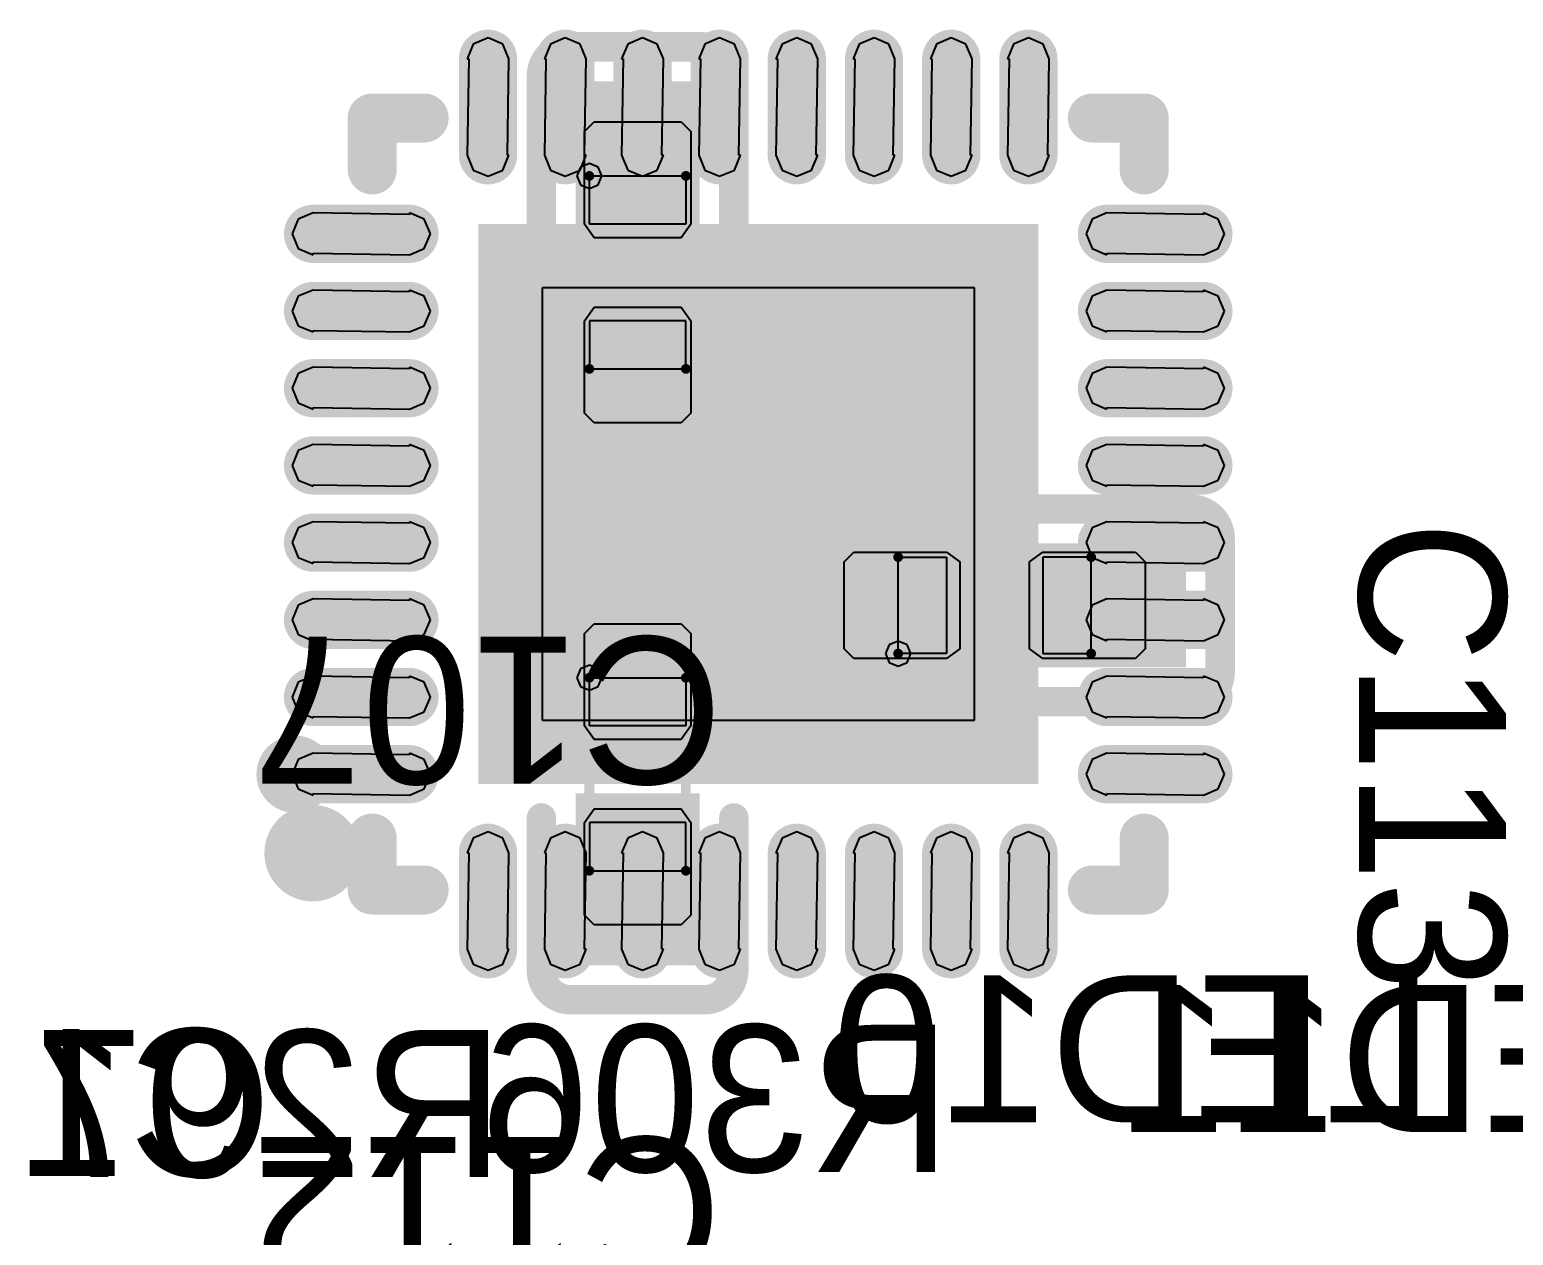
# Model space of a CAD drawing. Header units: millimetres. Extents: x 892 to 1144, y 1011 to 1123.
# Drawn here: x 1018.17 to 1025.86, y 1053.26 to 1059.51 of the extents above; entities that cross this region are included whole.
import ezdxf

# ---------------------------------------------------------------- set-up
doc = ezdxf.new("R2010")
doc.units = ezdxf.units.MM
for name, color, linetype in [('BottomLayer', 5, 'Continuous'), ('BottomOverlay', 54, 'Continuous'), ('BottomPaste', 16, 'Continuous'), ('BottomSolder', 6, 'Continuous'), ('Mechanical15', 56, 'Continuous'), ('Mechanical6', 56, 'Continuous'), ('TopLayer', 1, 'Continuous'), ('TopOverlay', 2, 'Continuous'), ('TopPaste', 8, 'Continuous'), ('TopSolder', 216, 'Continuous')]:
    doc.layers.add(name, color=color, linetype=linetype)

msp = doc.modelspace()

# ---------------------------------------------------------------- linework, layer by layer
at = {"layer": 'BottomLayer', "const_width": 0.2}
for points in [[(1020.55, 1058.857), (1020.55, 1059.357)], [(1020.95, 1058.857), (1020.95, 1059.357)], [(1021.3501, 1058.857), (1021.3501, 1059.357)], [(1021.7501, 1058.857), (1021.7501, 1059.357)], [(1022.1499, 1058.857), (1022.1499, 1059.357)], [(1022.5499, 1058.857), (1022.5499, 1059.357)], [(1022.95, 1058.857), (1022.95, 1059.357)], [(1023.35, 1058.857), (1023.35, 1059.357)], [(1019.6431, 1058.4499), (1020.1431, 1058.4499)], [(1023.7569, 1058.4499), (1024.2569, 1058.4499)], [(1019.6431, 1058.0499), (1020.1431, 1058.0499)], [(1023.7569, 1058.0499), (1024.2569, 1058.0499)], [(1019.6431, 1057.6501), (1020.1431, 1057.6501)], [(1023.7569, 1057.6501), (1024.2569, 1057.6501)], [(1019.6431, 1057.25), (1020.1431, 1057.25)], [(1023.7569, 1057.25), (1024.2569, 1057.25)], [(1019.6431, 1056.85), (1020.1431, 1056.85)], [(1023.7569, 1056.85), (1024.2569, 1056.85)], [(1019.6431, 1056.4499), (1020.1431, 1056.4499)], [(1023.7569, 1056.4499), (1024.2569, 1056.4499)], [(1019.6431, 1056.0499), (1020.1431, 1056.0499)], [(1023.7569, 1056.0499), (1024.2569, 1056.0499)], [(1019.6431, 1055.6501), (1020.1431, 1055.6501)], [(1023.7569, 1055.6501), (1024.2569, 1055.6501)], [(1020.55, 1055.243), (1020.55, 1054.743)], [(1020.95, 1055.243), (1020.95, 1054.743)], [(1021.3501, 1055.243), (1021.3501, 1054.743)], [(1021.7501, 1055.243), (1021.7501, 1054.743)], [(1022.1499, 1055.243), (1022.1499, 1054.743)], [(1022.5499, 1055.243), (1022.5499, 1054.743)], [(1022.95, 1055.243), (1022.95, 1054.743)], [(1023.35, 1055.243), (1023.35, 1054.743)]]:
    msp.add_lwpolyline(points, dxfattribs=at)
at = {"layer": 'BottomLayer', "const_width": 0.1}
for points in [[(1020.5, 1059.357, 1), (1020.6, 1059.357, 1)], [(1020.9, 1059.357, 1), (1021, 1059.357, 1)], [(1021.3001, 1059.357, 1), (1021.4001, 1059.357, 1)], [(1021.7001, 1059.357, 1), (1021.8001, 1059.357, 1)], [(1022.0999, 1059.357, 1), (1022.1999, 1059.357, 1)], [(1022.4999, 1059.357, 1), (1022.5999, 1059.357, 1)], [(1022.9, 1059.357, 1), (1023, 1059.357, 1)], [(1023.3, 1059.357, 1), (1023.4, 1059.357, 1)], [(1020.5, 1058.857, 1), (1020.6, 1058.857, 1)], [(1020.9, 1058.857, 1), (1021, 1058.857, 1)], [(1021.3001, 1058.857, 1), (1021.4001, 1058.857, 1)], [(1021.7001, 1058.857, 1), (1021.8001, 1058.857, 1)], [(1022.0999, 1058.857, 1), (1022.1999, 1058.857, 1)], [(1022.4999, 1058.857, 1), (1022.5999, 1058.857, 1)], [(1022.9, 1058.857, 1), (1023, 1058.857, 1)], [(1023.3, 1058.857, 1), (1023.4, 1058.857, 1)], [(1019.5931, 1058.4499, 1), (1019.6931, 1058.4499, 1)], [(1020.0931, 1058.4499, 1), (1020.1931, 1058.4499, 1)], [(1023.7069, 1058.4499, 1), (1023.8069, 1058.4499, 1)], [(1024.2069, 1058.4499, 1), (1024.3069, 1058.4499, 1)], [(1019.5931, 1058.0499, 1), (1019.6931, 1058.0499, 1)], [(1020.0931, 1058.0499, 1), (1020.1931, 1058.0499, 1)], [(1023.7069, 1058.0499, 1), (1023.8069, 1058.0499, 1)], [(1024.2069, 1058.0499, 1), (1024.3069, 1058.0499, 1)], [(1019.5931, 1057.6501, 1), (1019.6931, 1057.6501, 1)], [(1020.0931, 1057.6501, 1), (1020.1931, 1057.6501, 1)], [(1023.7069, 1057.6501, 1), (1023.8069, 1057.6501, 1)], [(1024.2069, 1057.6501, 1), (1024.3069, 1057.6501, 1)], [(1019.5931, 1057.25, 1), (1019.6931, 1057.25, 1)], [(1020.0931, 1057.25, 1), (1020.1931, 1057.25, 1)], [(1023.7069, 1057.25, 1), (1023.8069, 1057.25, 1)], [(1024.2069, 1057.25, 1), (1024.3069, 1057.25, 1)], [(1019.5931, 1056.85, 1), (1019.6931, 1056.85, 1)], [(1020.0931, 1056.85, 1), (1020.1931, 1056.85, 1)], [(1023.7069, 1056.85, 1), (1023.8069, 1056.85, 1)], [(1024.2069, 1056.85, 1), (1024.3069, 1056.85, 1)], [(1019.5931, 1056.4499, 1), (1019.6931, 1056.4499, 1)], [(1020.0931, 1056.4499, 1), (1020.1931, 1056.4499, 1)], [(1023.7069, 1056.4499, 1), (1023.8069, 1056.4499, 1)], [(1024.2069, 1056.4499, 1), (1024.3069, 1056.4499, 1)], [(1019.5931, 1056.0499, 1), (1019.6931, 1056.0499, 1)], [(1020.0931, 1056.0499, 1), (1020.1931, 1056.0499, 1)], [(1023.7069, 1056.0499, 1), (1023.8069, 1056.0499, 1)], [(1024.2069, 1056.0499, 1), (1024.3069, 1056.0499, 1)], [(1019.5931, 1055.6501, 1), (1019.6931, 1055.6501, 1)], [(1020.0931, 1055.6501, 1), (1020.1931, 1055.6501, 1)], [(1023.7069, 1055.6501, 1), (1023.8069, 1055.6501, 1)], [(1024.2069, 1055.6501, 1), (1024.3069, 1055.6501, 1)], [(1020.5, 1055.243, 1), (1020.6, 1055.243, 1)], [(1020.9, 1055.243, 1), (1021, 1055.243, 1)], [(1021.3001, 1055.243, 1), (1021.4001, 1055.243, 1)], [(1021.7001, 1055.243, 1), (1021.8001, 1055.243, 1)], [(1022.0999, 1055.243, 1), (1022.1999, 1055.243, 1)], [(1022.4999, 1055.243, 1), (1022.5999, 1055.243, 1)], [(1022.9, 1055.243, 1), (1023, 1055.243, 1)], [(1023.3, 1055.243, 1), (1023.4, 1055.243, 1)], [(1020.5, 1054.743, 1), (1020.6, 1054.743, 1)], [(1020.9, 1054.743, 1), (1021, 1054.743, 1)], [(1021.3001, 1054.743, 1), (1021.4001, 1054.743, 1)], [(1021.7001, 1054.743, 1), (1021.8001, 1054.743, 1)], [(1022.0999, 1054.743, 1), (1022.1999, 1054.743, 1)], [(1022.4999, 1054.743, 1), (1022.5999, 1054.743, 1)], [(1022.9, 1054.743, 1), (1023, 1054.743, 1)], [(1023.3, 1054.743, 1), (1023.4, 1054.743, 1)]]:
    msp.add_lwpolyline(points, format="xyb", close=True, dxfattribs=at)
at = {"layer": 'BottomLayer'}
msp.add_solid([(1023.35, 1058.4504), (1020.55, 1058.4504), (1023.35, 1055.6504), (1020.55, 1055.6504)], dxfattribs=at)
at = {"layer": 'BottomOverlay', "const_width": 0.254}
for points in [[(1019.95, 1059.0501), (1020.2188, 1059.0501)], [(1019.95, 1058.7812), (1019.95, 1059.0501)], [(1023.6811, 1059.0501), (1023.9499, 1059.0501)], [(1023.9499, 1058.7812), (1023.9499, 1059.0501)], [(1019.95, 1055.0501), (1019.95, 1055.3191)], [(1023.9499, 1055.0501), (1023.9499, 1055.3191)], [(1019.95, 1055.0501), (1020.2188, 1055.0501)], [(1023.6811, 1055.0501), (1023.9499, 1055.0501)]]:
    msp.add_lwpolyline(points, dxfattribs=at)
at = {"layer": 'BottomOverlay'}
for points, const_width in [([(1019.8865, 1059.0501, 1), (1020.0135, 1059.0501, 1)], 0.127), ([(1019.8865, 1059.0501, 1), (1020.0135, 1059.0501, 1)], 0.127), ([(1020.1553, 1059.0501, 1), (1020.2823, 1059.0501, 1)], 0.127), ([(1023.6176, 1059.0501, 1), (1023.7446, 1059.0501, 1)], 0.127), ([(1023.8864, 1059.0501, 1), (1024.0134, 1059.0501, 1)], 0.127), ([(1023.8864, 1059.0501, 1), (1024.0134, 1059.0501, 1)], 0.127), ([(1019.8865, 1058.7812, 1), (1020.0135, 1058.7812, 1)], 0.127), ([(1023.8864, 1058.7812, 1), (1024.0134, 1058.7812, 1)], 0.127), ([(1019.766, 1055.2409, 1), (1019.516, 1055.2409, 1)], 0.25), ([(1019.8865, 1055.3191, 1), (1020.0135, 1055.3191, 1)], 0.127), ([(1023.8864, 1055.3191, 1), (1024.0134, 1055.3191, 1)], 0.127), ([(1019.4535, 1055.2409, 1), (1019.5785, 1055.2409, 1)], 0.125), ([(1019.7035, 1055.2409, 1), (1019.8285, 1055.2409, 1)], 0.125), ([(1019.8865, 1055.0501, 1), (1020.0135, 1055.0501, 1)], 0.127), ([(1019.8865, 1055.0501, 1), (1020.0135, 1055.0501, 1)], 0.127), ([(1020.1553, 1055.0501, 1), (1020.2823, 1055.0501, 1)], 0.127), ([(1023.6176, 1055.0501, 1), (1023.7446, 1055.0501, 1)], 0.127), ([(1023.8864, 1055.0501, 1), (1024.0134, 1055.0501, 1)], 0.127), ([(1023.8864, 1055.0501, 1), (1024.0134, 1055.0501, 1)], 0.127)]:
    msp.add_lwpolyline(points, format="xyb", close=True, dxfattribs=dict(at, const_width=const_width))
at = {"layer": 'BottomPaste'}
for p, q in [((1020.4734, 1059.4335), (1020.4417, 1059.357)), ((1020.55, 1059.4652), (1020.4734, 1059.4335)), ((1020.6265, 1059.4335), (1020.55, 1059.4652)), ((1020.6582, 1059.357), (1020.6265, 1059.4335)), ((1020.8735, 1059.4335), (1020.8418, 1059.357)), ((1020.95, 1059.4652), (1020.8735, 1059.4335)), ((1021.0265, 1059.4335), (1020.95, 1059.4652)), ((1021.0582, 1059.357), (1021.0265, 1059.4335)), ((1021.2735, 1059.4335), (1021.2418, 1059.357)), ((1021.3501, 1059.4652), (1021.2735, 1059.4335)), ((1021.4266, 1059.4335), (1021.3501, 1059.4652)), ((1021.4583, 1059.357), (1021.4266, 1059.4335)), ((1021.6736, 1059.4335), (1021.6419, 1059.357)), ((1021.7501, 1059.4652), (1021.6736, 1059.4335)), ((1021.8266, 1059.4335), (1021.7501, 1059.4652)), ((1021.8583, 1059.357), (1021.8266, 1059.4335)), ((1022.0734, 1059.4335), (1022.0417, 1059.357)), ((1022.1499, 1059.4652), (1022.0734, 1059.4335)), ((1022.2264, 1059.4335), (1022.1499, 1059.4652)), ((1022.2581, 1059.357), (1022.2264, 1059.4335)), ((1022.4734, 1059.4335), (1022.4417, 1059.357)), ((1022.5499, 1059.4652), (1022.4734, 1059.4335)), ((1022.6265, 1059.4335), (1022.5499, 1059.4652)), ((1022.6582, 1059.357), (1022.6265, 1059.4335)), ((1022.8735, 1059.4335), (1022.8418, 1059.357)), ((1022.95, 1059.4652), (1022.8735, 1059.4335)), ((1023.0265, 1059.4335), (1022.95, 1059.4652)), ((1023.0582, 1059.357), (1023.0265, 1059.4335)), ((1023.2735, 1059.4335), (1023.2418, 1059.357)), ((1023.35, 1059.4652), (1023.2735, 1059.4335)), ((1023.4266, 1059.4335), (1023.35, 1059.4652)), ((1023.4583, 1059.357), (1023.4266, 1059.4335)), ((1020.4417, 1059.357), (1020.45, 1059.357)), ((1020.45, 1059.357), (1020.4417, 1058.857)), ((1020.65, 1058.857), (1020.6582, 1059.357)), ((1020.8418, 1059.357), (1020.85, 1059.357)), ((1020.85, 1059.357), (1020.8418, 1058.857)), ((1021.05, 1058.857), (1021.0582, 1059.357)), ((1021.2418, 1059.357), (1021.2501, 1059.357)), ((1021.2501, 1059.357), (1021.2418, 1058.857)), ((1021.4501, 1058.857), (1021.4583, 1059.357)), ((1021.6419, 1059.357), (1021.6501, 1059.357)), ((1021.6501, 1059.357), (1021.6419, 1058.857)), ((1021.8501, 1058.857), (1021.8583, 1059.357)), ((1022.0417, 1059.357), (1022.0499, 1059.357)), ((1022.0499, 1059.357), (1022.0417, 1058.857)), ((1022.2499, 1058.857), (1022.2581, 1059.357)), ((1022.4417, 1059.357), (1022.4499, 1059.357)), ((1022.4499, 1059.357), (1022.4417, 1058.857)), ((1022.6499, 1058.857), (1022.6582, 1059.357)), ((1022.8418, 1059.357), (1022.85, 1059.357)), ((1022.85, 1059.357), (1022.8418, 1058.857)), ((1023.05, 1058.857), (1023.0582, 1059.357)), ((1023.2418, 1059.357), (1023.25, 1059.357)), ((1023.25, 1059.357), (1023.2418, 1058.857)), ((1023.45, 1058.857), (1023.4583, 1059.357)), ((1020.4417, 1058.857), (1020.4734, 1058.7805)), ((1020.6265, 1058.7805), (1020.6582, 1058.857)), ((1020.6582, 1058.857), (1020.65, 1058.857)), ((1020.8418, 1058.857), (1020.8735, 1058.7805)), ((1021.0265, 1058.7805), (1021.0582, 1058.857)), ((1021.0582, 1058.857), (1021.05, 1058.857)), ((1021.2418, 1058.857), (1021.2735, 1058.7805)), ((1021.4266, 1058.7805), (1021.4583, 1058.857)), ((1021.4583, 1058.857), (1021.4501, 1058.857)), ((1021.6419, 1058.857), (1021.6736, 1058.7805)), ((1021.8266, 1058.7805), (1021.8583, 1058.857)), ((1021.8583, 1058.857), (1021.8501, 1058.857)), ((1022.0417, 1058.857), (1022.0734, 1058.7805)), ((1022.2264, 1058.7805), (1022.2581, 1058.857)), ((1022.2581, 1058.857), (1022.2499, 1058.857)), ((1022.4417, 1058.857), (1022.4734, 1058.7805)), ((1022.6265, 1058.7805), (1022.6582, 1058.857)), ((1022.6582, 1058.857), (1022.6499, 1058.857)), ((1022.8418, 1058.857), (1022.8735, 1058.7805)), ((1023.0265, 1058.7805), (1023.0582, 1058.857)), ((1023.0582, 1058.857), (1023.05, 1058.857)), ((1023.2418, 1058.857), (1023.2735, 1058.7805)), ((1023.4266, 1058.7805), (1023.4583, 1058.857)), ((1023.4583, 1058.857), (1023.45, 1058.857)), ((1020.4734, 1058.7805), (1020.55, 1058.7488)), ((1020.55, 1058.7488), (1020.6265, 1058.7805)), ((1020.8735, 1058.7805), (1020.95, 1058.7488)), ((1020.95, 1058.7488), (1021.0265, 1058.7805)), ((1021.2735, 1058.7805), (1021.3501, 1058.7488)), ((1021.3501, 1058.7488), (1021.4266, 1058.7805)), ((1021.6736, 1058.7805), (1021.7501, 1058.7488)), ((1021.7501, 1058.7488), (1021.8266, 1058.7805)), ((1022.0734, 1058.7805), (1022.1499, 1058.7488)), ((1022.1499, 1058.7488), (1022.2264, 1058.7805)), ((1022.4734, 1058.7805), (1022.5499, 1058.7488)), ((1022.5499, 1058.7488), (1022.6265, 1058.7805)), ((1022.8735, 1058.7805), (1022.95, 1058.7488)), ((1022.95, 1058.7488), (1023.0265, 1058.7805)), ((1023.2735, 1058.7805), (1023.35, 1058.7488)), ((1023.35, 1058.7488), (1023.4266, 1058.7805)), ((1019.5666, 1058.5265), (1019.5349, 1058.4499)), ((1019.6431, 1058.5582), (1019.5666, 1058.5265)), ((1020.1431, 1058.5499), (1019.6431, 1058.5582)), ((1020.2197, 1058.5265), (1020.1431, 1058.5582)), ((1020.1431, 1058.5582), (1020.1431, 1058.5499)), ((1020.2514, 1058.4499), (1020.2197, 1058.5265)), ((1023.6804, 1058.5265), (1023.6487, 1058.4499)), ((1023.7569, 1058.5582), (1023.6804, 1058.5265)), ((1024.2569, 1058.5499), (1023.7569, 1058.5582)), ((1024.3334, 1058.5265), (1024.2569, 1058.5582)), ((1024.2569, 1058.5582), (1024.2569, 1058.5499)), ((1024.3651, 1058.4499), (1024.3334, 1058.5265)), ((1019.5349, 1058.4499), (1019.5666, 1058.3734)), ((1020.2197, 1058.3734), (1020.2514, 1058.4499)), ((1023.6487, 1058.4499), (1023.6804, 1058.3734)), ((1024.3334, 1058.3734), (1024.3651, 1058.4499)), ((1019.5666, 1058.3734), (1019.6431, 1058.3417)), ((1019.6431, 1058.3499), (1020.1431, 1058.3417)), ((1019.6431, 1058.3417), (1019.6431, 1058.3499)), ((1020.1431, 1058.3417), (1020.2197, 1058.3734)), ((1023.6804, 1058.3734), (1023.7569, 1058.3417)), ((1023.7569, 1058.3499), (1024.2569, 1058.3417)), ((1023.7569, 1058.3417), (1023.7569, 1058.3499)), ((1024.2569, 1058.3417), (1024.3334, 1058.3734)), ((1019.5666, 1058.1264), (1019.5349, 1058.0499)), ((1019.6431, 1058.1581), (1019.5666, 1058.1264)), ((1020.1431, 1058.1499), (1019.6431, 1058.1581)), ((1020.2197, 1058.1264), (1020.1431, 1058.1581)), ((1020.1431, 1058.1581), (1020.1431, 1058.1499)), ((1020.2514, 1058.0499), (1020.2197, 1058.1264)), ((1023.07, 1058.1704), (1020.8299, 1058.1704)), ((1020.8299, 1058.1704), (1020.8299, 1055.9303)), ((1023.07, 1055.9303), (1023.07, 1058.1704)), ((1023.6804, 1058.1264), (1023.6487, 1058.0499)), ((1023.7569, 1058.1581), (1023.6804, 1058.1264)), ((1024.2569, 1058.1499), (1023.7569, 1058.1581)), ((1024.3334, 1058.1264), (1024.2569, 1058.1581)), ((1024.2569, 1058.1581), (1024.2569, 1058.1499)), ((1024.3651, 1058.0499), (1024.3334, 1058.1264)), ((1019.5349, 1058.0499), (1019.5666, 1057.9733)), ((1020.2197, 1057.9733), (1020.2514, 1058.0499)), ((1023.6487, 1058.0499), (1023.6804, 1057.9733)), ((1024.3334, 1057.9733), (1024.3651, 1058.0499)), ((1019.5666, 1057.9733), (1019.6431, 1057.9416)), ((1020.1431, 1057.9416), (1020.2197, 1057.9733)), ((1023.6804, 1057.9733), (1023.7569, 1057.9416)), ((1024.2569, 1057.9416), (1024.3334, 1057.9733)), ((1019.6431, 1057.9499), (1020.1431, 1057.9416)), ((1019.6431, 1057.9416), (1019.6431, 1057.9499)), ((1023.7569, 1057.9499), (1024.2569, 1057.9416)), ((1023.7569, 1057.9416), (1023.7569, 1057.9499)), ((1019.5666, 1057.7266), (1019.5349, 1057.6501)), ((1019.6431, 1057.7583), (1019.5666, 1057.7266)), ((1020.1431, 1057.7501), (1019.6431, 1057.7583)), ((1020.2197, 1057.7266), (1020.1431, 1057.7583)), ((1020.1431, 1057.7583), (1020.1431, 1057.7501)), ((1020.2514, 1057.6501), (1020.2197, 1057.7266)), ((1023.6804, 1057.7266), (1023.6487, 1057.6501)), ((1023.7569, 1057.7583), (1023.6804, 1057.7266)), ((1024.2569, 1057.7501), (1023.7569, 1057.7583)), ((1024.3334, 1057.7266), (1024.2569, 1057.7583)), ((1024.2569, 1057.7583), (1024.2569, 1057.7501)), ((1024.3651, 1057.6501), (1024.3334, 1057.7266)), ((1019.5349, 1057.6501), (1019.5666, 1057.5735)), ((1020.2197, 1057.5735), (1020.2514, 1057.6501)), ((1023.6487, 1057.6501), (1023.6804, 1057.5735)), ((1024.3334, 1057.5735), (1024.3651, 1057.6501)), ((1019.5666, 1057.5735), (1019.6431, 1057.5418)), ((1020.1431, 1057.5418), (1020.2197, 1057.5735)), ((1023.6804, 1057.5735), (1023.7569, 1057.5418)), ((1024.2569, 1057.5418), (1024.3334, 1057.5735)), ((1019.6431, 1057.5501), (1020.1431, 1057.5418)), ((1019.6431, 1057.5418), (1019.6431, 1057.5501)), ((1023.7569, 1057.5501), (1024.2569, 1057.5418)), ((1023.7569, 1057.5418), (1023.7569, 1057.5501)), ((1019.6431, 1057.3583), (1019.5666, 1057.3266)), ((1020.1431, 1057.35), (1019.6431, 1057.3583)), ((1020.2197, 1057.3266), (1020.1431, 1057.3583)), ((1020.1431, 1057.3583), (1020.1431, 1057.35)), ((1023.7569, 1057.3583), (1023.6804, 1057.3266)), ((1024.2569, 1057.35), (1023.7569, 1057.3583)), ((1024.3334, 1057.3266), (1024.2569, 1057.3583)), ((1024.2569, 1057.3583), (1024.2569, 1057.35)), ((1019.5666, 1057.3266), (1019.5349, 1057.25)), ((1020.2514, 1057.25), (1020.2197, 1057.3266)), ((1023.6804, 1057.3266), (1023.6487, 1057.25)), ((1024.3651, 1057.25), (1024.3334, 1057.3266)), ((1019.5349, 1057.25), (1019.5666, 1057.1735)), ((1020.2197, 1057.1735), (1020.2514, 1057.25)), ((1023.6487, 1057.25), (1023.6804, 1057.1735)), ((1024.3334, 1057.1735), (1024.3651, 1057.25)), ((1019.5666, 1057.1735), (1019.6431, 1057.1418)), ((1019.6431, 1057.15), (1020.1431, 1057.1418)), ((1019.6431, 1057.1418), (1019.6431, 1057.15)), ((1020.1431, 1057.1418), (1020.2197, 1057.1735)), ((1023.6804, 1057.1735), (1023.7569, 1057.1418)), ((1023.7569, 1057.15), (1024.2569, 1057.1418)), ((1023.7569, 1057.1418), (1023.7569, 1057.15)), ((1024.2569, 1057.1418), (1024.3334, 1057.1735)), ((1019.6431, 1056.9582), (1019.5666, 1056.9265)), ((1020.1431, 1056.95), (1019.6431, 1056.9582)), ((1020.2197, 1056.9265), (1020.1431, 1056.9582)), ((1020.1431, 1056.9582), (1020.1431, 1056.95)), ((1023.7569, 1056.9582), (1023.6804, 1056.9265)), ((1024.2569, 1056.95), (1023.7569, 1056.9582)), ((1024.3334, 1056.9265), (1024.2569, 1056.9582)), ((1024.2569, 1056.9582), (1024.2569, 1056.95)), ((1019.5666, 1056.9265), (1019.5349, 1056.85)), ((1020.2514, 1056.85), (1020.2197, 1056.9265)), ((1023.6804, 1056.9265), (1023.6487, 1056.85)), ((1024.3651, 1056.85), (1024.3334, 1056.9265)), ((1019.5349, 1056.85), (1019.5666, 1056.7734)), ((1020.2197, 1056.7734), (1020.2514, 1056.85)), ((1023.6487, 1056.85), (1023.6804, 1056.7734)), ((1024.3334, 1056.7734), (1024.3651, 1056.85)), ((1019.5666, 1056.7734), (1019.6431, 1056.7417)), ((1019.6431, 1056.75), (1020.1431, 1056.7417)), ((1019.6431, 1056.7417), (1019.6431, 1056.75)), ((1020.1431, 1056.7417), (1020.2197, 1056.7734)), ((1023.6804, 1056.7734), (1023.7569, 1056.7417)), ((1023.7569, 1056.75), (1024.2569, 1056.7417)), ((1023.7569, 1056.7417), (1023.7569, 1056.75)), ((1024.2569, 1056.7417), (1024.3334, 1056.7734)), ((1019.5666, 1056.5265), (1019.5349, 1056.4499)), ((1019.6431, 1056.5582), (1019.5666, 1056.5265)), ((1020.1431, 1056.5499), (1019.6431, 1056.5582)), ((1020.2197, 1056.5265), (1020.1431, 1056.5582)), ((1020.1431, 1056.5582), (1020.1431, 1056.5499)), ((1020.2514, 1056.4499), (1020.2197, 1056.5265)), ((1023.6804, 1056.5265), (1023.6487, 1056.4499)), ((1023.7569, 1056.5582), (1023.6804, 1056.5265)), ((1024.2569, 1056.5499), (1023.7569, 1056.5582)), ((1024.3334, 1056.5265), (1024.2569, 1056.5582)), ((1024.2569, 1056.5582), (1024.2569, 1056.5499)), ((1024.3651, 1056.4499), (1024.3334, 1056.5265)), ((1019.5349, 1056.4499), (1019.5666, 1056.3734)), ((1020.2197, 1056.3734), (1020.2514, 1056.4499)), ((1023.6487, 1056.4499), (1023.6804, 1056.3734)), ((1024.3334, 1056.3734), (1024.3651, 1056.4499)), ((1019.5666, 1056.3734), (1019.6431, 1056.3417)), ((1019.6431, 1056.3499), (1020.1431, 1056.3417)), ((1019.6431, 1056.3417), (1019.6431, 1056.3499)), ((1020.1431, 1056.3417), (1020.2197, 1056.3734)), ((1023.6804, 1056.3734), (1023.7569, 1056.3417)), ((1023.7569, 1056.3499), (1024.2569, 1056.3417)), ((1023.7569, 1056.3417), (1023.7569, 1056.3499)), ((1024.2569, 1056.3417), (1024.3334, 1056.3734)), ((1019.5666, 1056.1264), (1019.5349, 1056.0499)), ((1019.6431, 1056.1581), (1019.5666, 1056.1264)), ((1020.1431, 1056.1499), (1019.6431, 1056.1581)), ((1020.2197, 1056.1264), (1020.1431, 1056.1581)), ((1020.1431, 1056.1581), (1020.1431, 1056.1499)), ((1020.2514, 1056.0499), (1020.2197, 1056.1264)), ((1023.6804, 1056.1264), (1023.6487, 1056.0499)), ((1023.7569, 1056.1581), (1023.6804, 1056.1264)), ((1024.2569, 1056.1499), (1023.7569, 1056.1581)), ((1024.3334, 1056.1264), (1024.2569, 1056.1581)), ((1024.2569, 1056.1581), (1024.2569, 1056.1499)), ((1024.3651, 1056.0499), (1024.3334, 1056.1264)), ((1019.5349, 1056.0499), (1019.5666, 1055.9733)), ((1020.2197, 1055.9733), (1020.2514, 1056.0499)), ((1023.6487, 1056.0499), (1023.6804, 1055.9733)), ((1024.3334, 1055.9733), (1024.3651, 1056.0499)), ((1019.5666, 1055.9733), (1019.6431, 1055.9416)), ((1020.1431, 1055.9416), (1020.2197, 1055.9733)), ((1023.6804, 1055.9733), (1023.7569, 1055.9416)), ((1024.2569, 1055.9416), (1024.3334, 1055.9733)), ((1019.6431, 1055.9499), (1020.1431, 1055.9416)), ((1019.6431, 1055.9416), (1019.6431, 1055.9499)), ((1020.8299, 1055.9303), (1023.07, 1055.9303)), ((1023.7569, 1055.9499), (1024.2569, 1055.9416)), ((1023.7569, 1055.9416), (1023.7569, 1055.9499)), ((1019.5666, 1055.7266), (1019.5349, 1055.6501)), ((1019.6431, 1055.7583), (1019.5666, 1055.7266)), ((1020.1431, 1055.7501), (1019.6431, 1055.7583)), ((1020.2197, 1055.7266), (1020.1431, 1055.7583)), ((1020.1431, 1055.7583), (1020.1431, 1055.7501)), ((1020.2514, 1055.6501), (1020.2197, 1055.7266)), ((1023.6804, 1055.7266), (1023.6487, 1055.6501)), ((1023.7569, 1055.7583), (1023.6804, 1055.7266)), ((1024.2569, 1055.7501), (1023.7569, 1055.7583)), ((1024.3334, 1055.7266), (1024.2569, 1055.7583)), ((1024.2569, 1055.7583), (1024.2569, 1055.7501)), ((1024.3651, 1055.6501), (1024.3334, 1055.7266)), ((1019.5349, 1055.6501), (1019.5666, 1055.5735)), ((1020.2197, 1055.5735), (1020.2514, 1055.6501)), ((1023.6487, 1055.6501), (1023.6804, 1055.5735)), ((1024.3334, 1055.5735), (1024.3651, 1055.6501)), ((1019.5666, 1055.5735), (1019.6431, 1055.5418)), ((1020.1431, 1055.5418), (1020.2197, 1055.5735)), ((1023.6804, 1055.5735), (1023.7569, 1055.5418)), ((1024.2569, 1055.5418), (1024.3334, 1055.5735)), ((1019.6431, 1055.5501), (1020.1431, 1055.5418)), ((1019.6431, 1055.5418), (1019.6431, 1055.5501)), ((1023.7569, 1055.5501), (1024.2569, 1055.5418)), ((1023.7569, 1055.5418), (1023.7569, 1055.5501)), ((1020.55, 1055.3512), (1020.4734, 1055.3195)), ((1020.6265, 1055.3195), (1020.55, 1055.3512)), ((1020.95, 1055.3512), (1020.8735, 1055.3195)), ((1021.0265, 1055.3195), (1020.95, 1055.3512)), ((1021.3501, 1055.3512), (1021.2735, 1055.3195)), ((1021.4266, 1055.3195), (1021.3501, 1055.3512)), ((1021.7501, 1055.3512), (1021.6736, 1055.3195)), ((1021.8266, 1055.3195), (1021.7501, 1055.3512)), ((1022.1499, 1055.3512), (1022.0734, 1055.3195)), ((1022.2264, 1055.3195), (1022.1499, 1055.3512)), ((1022.5499, 1055.3512), (1022.4734, 1055.3195)), ((1022.6265, 1055.3195), (1022.5499, 1055.3512)), ((1022.95, 1055.3512), (1022.8735, 1055.3195)), ((1023.0265, 1055.3195), (1022.95, 1055.3512)), ((1023.35, 1055.3512), (1023.2735, 1055.3195)), ((1023.4266, 1055.3195), (1023.35, 1055.3512)), ((1020.4734, 1055.3195), (1020.4417, 1055.243)), ((1020.6582, 1055.243), (1020.6265, 1055.3195)), ((1020.8735, 1055.3195), (1020.8418, 1055.243)), ((1021.0582, 1055.243), (1021.0265, 1055.3195)), ((1021.2735, 1055.3195), (1021.2418, 1055.243)), ((1021.4583, 1055.243), (1021.4266, 1055.3195)), ((1021.6736, 1055.3195), (1021.6419, 1055.243)), ((1021.8583, 1055.243), (1021.8266, 1055.3195)), ((1022.0734, 1055.3195), (1022.0417, 1055.243)), ((1022.2581, 1055.243), (1022.2264, 1055.3195)), ((1022.4734, 1055.3195), (1022.4417, 1055.243)), ((1022.6582, 1055.243), (1022.6265, 1055.3195)), ((1022.8735, 1055.3195), (1022.8418, 1055.243)), ((1023.0582, 1055.243), (1023.0265, 1055.3195)), ((1023.2735, 1055.3195), (1023.2418, 1055.243)), ((1023.4583, 1055.243), (1023.4266, 1055.3195)), ((1020.45, 1055.243), (1020.4417, 1054.743)), ((1020.4417, 1055.243), (1020.45, 1055.243)), ((1020.65, 1054.743), (1020.6582, 1055.243)), ((1020.85, 1055.243), (1020.8418, 1054.743)), ((1020.8418, 1055.243), (1020.85, 1055.243)), ((1021.05, 1054.743), (1021.0582, 1055.243)), ((1021.2501, 1055.243), (1021.2418, 1054.743)), ((1021.2418, 1055.243), (1021.2501, 1055.243)), ((1021.4501, 1054.743), (1021.4583, 1055.243)), ((1021.6501, 1055.243), (1021.6419, 1054.743)), ((1021.6419, 1055.243), (1021.6501, 1055.243)), ((1021.8501, 1054.743), (1021.8583, 1055.243)), ((1022.0499, 1055.243), (1022.0417, 1054.743)), ((1022.0417, 1055.243), (1022.0499, 1055.243)), ((1022.2499, 1054.743), (1022.2581, 1055.243)), ((1022.4499, 1055.243), (1022.4417, 1054.743)), ((1022.4417, 1055.243), (1022.4499, 1055.243)), ((1022.6499, 1054.743), (1022.6582, 1055.243)), ((1022.85, 1055.243), (1022.8418, 1054.743)), ((1022.8418, 1055.243), (1022.85, 1055.243)), ((1023.05, 1054.743), (1023.0582, 1055.243)), ((1023.25, 1055.243), (1023.2418, 1054.743)), ((1023.2418, 1055.243), (1023.25, 1055.243)), ((1023.45, 1054.743), (1023.4583, 1055.243)), ((1020.4417, 1054.743), (1020.4734, 1054.6665)), ((1020.6265, 1054.6665), (1020.6582, 1054.743)), ((1020.6582, 1054.743), (1020.65, 1054.743)), ((1020.8418, 1054.743), (1020.8735, 1054.6665)), ((1021.0265, 1054.6665), (1021.0582, 1054.743)), ((1021.0582, 1054.743), (1021.05, 1054.743)), ((1021.2418, 1054.743), (1021.2735, 1054.6665)), ((1021.4266, 1054.6665), (1021.4583, 1054.743)), ((1021.4583, 1054.743), (1021.4501, 1054.743)), ((1021.6419, 1054.743), (1021.6736, 1054.6665)), ((1021.8266, 1054.6665), (1021.8583, 1054.743)), ((1021.8583, 1054.743), (1021.8501, 1054.743)), ((1022.0417, 1054.743), (1022.0734, 1054.6665)), ((1022.2264, 1054.6665), (1022.2581, 1054.743)), ((1022.2581, 1054.743), (1022.2499, 1054.743)), ((1022.4417, 1054.743), (1022.4734, 1054.6665)), ((1022.6265, 1054.6665), (1022.6582, 1054.743)), ((1022.6582, 1054.743), (1022.6499, 1054.743)), ((1022.8418, 1054.743), (1022.8735, 1054.6665)), ((1023.0265, 1054.6665), (1023.0582, 1054.743)), ((1023.0582, 1054.743), (1023.05, 1054.743)), ((1023.2418, 1054.743), (1023.2735, 1054.6665)), ((1023.4266, 1054.6665), (1023.4583, 1054.743)), ((1023.4583, 1054.743), (1023.45, 1054.743)), ((1020.4734, 1054.6665), (1020.55, 1054.6348)), ((1020.55, 1054.6348), (1020.6265, 1054.6665)), ((1020.8735, 1054.6665), (1020.95, 1054.6348)), ((1020.95, 1054.6348), (1021.0265, 1054.6665)), ((1021.2735, 1054.6665), (1021.3501, 1054.6348)), ((1021.3501, 1054.6348), (1021.4266, 1054.6665)), ((1021.6736, 1054.6665), (1021.7501, 1054.6348)), ((1021.7501, 1054.6348), (1021.8266, 1054.6665)), ((1022.0734, 1054.6665), (1022.1499, 1054.6348)), ((1022.1499, 1054.6348), (1022.2264, 1054.6665)), ((1022.4734, 1054.6665), (1022.5499, 1054.6348)), ((1022.5499, 1054.6348), (1022.6265, 1054.6665)), ((1022.8735, 1054.6665), (1022.95, 1054.6348)), ((1022.95, 1054.6348), (1023.0265, 1054.6665)), ((1023.2735, 1054.6665), (1023.35, 1054.6348)), ((1023.35, 1054.6348), (1023.4266, 1054.6665))]:
    msp.add_line(p, q, dxfattribs=at)
at = {"layer": 'BottomSolder', "const_width": 0.3016}
for points in [[(1020.55, 1058.857), (1020.55, 1059.357)], [(1020.95, 1058.857), (1020.95, 1059.357)], [(1021.3501, 1058.857), (1021.3501, 1059.357)], [(1021.7501, 1058.857), (1021.7501, 1059.357)], [(1022.1499, 1058.857), (1022.1499, 1059.357)], [(1022.5499, 1058.857), (1022.5499, 1059.357)], [(1022.95, 1058.857), (1022.95, 1059.357)], [(1023.35, 1058.857), (1023.35, 1059.357)], [(1019.6431, 1058.4499), (1020.1431, 1058.4499)], [(1023.7569, 1058.4499), (1024.2569, 1058.4499)], [(1019.6431, 1058.0499), (1020.1431, 1058.0499)], [(1023.7569, 1058.0499), (1024.2569, 1058.0499)], [(1019.6431, 1057.6501), (1020.1431, 1057.6501)], [(1023.7569, 1057.6501), (1024.2569, 1057.6501)], [(1019.6431, 1057.25), (1020.1431, 1057.25)], [(1023.7569, 1057.25), (1024.2569, 1057.25)], [(1019.6431, 1056.85), (1020.1431, 1056.85)], [(1023.7569, 1056.85), (1024.2569, 1056.85)], [(1019.6431, 1056.4499), (1020.1431, 1056.4499)], [(1023.7569, 1056.4499), (1024.2569, 1056.4499)], [(1019.6431, 1056.0499), (1020.1431, 1056.0499)], [(1023.7569, 1056.0499), (1024.2569, 1056.0499)], [(1019.6431, 1055.6501), (1020.1431, 1055.6501)], [(1023.7569, 1055.6501), (1024.2569, 1055.6501)], [(1020.55, 1055.243), (1020.55, 1054.743)], [(1020.95, 1055.243), (1020.95, 1054.743)], [(1021.3501, 1055.243), (1021.3501, 1054.743)], [(1021.7501, 1055.243), (1021.7501, 1054.743)], [(1022.1499, 1055.243), (1022.1499, 1054.743)], [(1022.5499, 1055.243), (1022.5499, 1054.743)], [(1022.95, 1055.243), (1022.95, 1054.743)], [(1023.35, 1055.243), (1023.35, 1054.743)]]:
    msp.add_lwpolyline(points, dxfattribs=at)
at = {"layer": 'BottomSolder', "const_width": 0.1508}
for points in [[(1020.4746, 1059.357, 1), (1020.6254, 1059.357, 1)], [(1020.8746, 1059.357, 1), (1021.0254, 1059.357, 1)], [(1021.2747, 1059.357, 1), (1021.4255, 1059.357, 1)], [(1021.6747, 1059.357, 1), (1021.8255, 1059.357, 1)], [(1022.0745, 1059.357, 1), (1022.2253, 1059.357, 1)], [(1022.4745, 1059.357, 1), (1022.6253, 1059.357, 1)], [(1022.8746, 1059.357, 1), (1023.0254, 1059.357, 1)], [(1023.2746, 1059.357, 1), (1023.4254, 1059.357, 1)], [(1020.4746, 1058.857, 1), (1020.6254, 1058.857, 1)], [(1020.8746, 1058.857, 1), (1021.0254, 1058.857, 1)], [(1021.2747, 1058.857, 1), (1021.4255, 1058.857, 1)], [(1021.6747, 1058.857, 1), (1021.8255, 1058.857, 1)], [(1022.0745, 1058.857, 1), (1022.2253, 1058.857, 1)], [(1022.4745, 1058.857, 1), (1022.6253, 1058.857, 1)], [(1022.8746, 1058.857, 1), (1023.0254, 1058.857, 1)], [(1023.2746, 1058.857, 1), (1023.4254, 1058.857, 1)], [(1019.5677, 1058.4499, 1), (1019.7185, 1058.4499, 1)], [(1020.0677, 1058.4499, 1), (1020.2185, 1058.4499, 1)], [(1023.6815, 1058.4499, 1), (1023.8323, 1058.4499, 1)], [(1024.1815, 1058.4499, 1), (1024.3323, 1058.4499, 1)], [(1019.5677, 1058.0499, 1), (1019.7185, 1058.0499, 1)], [(1020.0677, 1058.0499, 1), (1020.2185, 1058.0499, 1)], [(1023.6815, 1058.0499, 1), (1023.8323, 1058.0499, 1)], [(1024.1815, 1058.0499, 1), (1024.3323, 1058.0499, 1)], [(1019.5677, 1057.6501, 1), (1019.7185, 1057.6501, 1)], [(1020.0677, 1057.6501, 1), (1020.2185, 1057.6501, 1)], [(1023.6815, 1057.6501, 1), (1023.8323, 1057.6501, 1)], [(1024.1815, 1057.6501, 1), (1024.3323, 1057.6501, 1)], [(1019.5677, 1057.25, 1), (1019.7185, 1057.25, 1)], [(1020.0677, 1057.25, 1), (1020.2185, 1057.25, 1)], [(1023.6815, 1057.25, 1), (1023.8323, 1057.25, 1)], [(1024.1815, 1057.25, 1), (1024.3323, 1057.25, 1)], [(1019.5677, 1056.85, 1), (1019.7185, 1056.85, 1)], [(1020.0677, 1056.85, 1), (1020.2185, 1056.85, 1)], [(1023.6815, 1056.85, 1), (1023.8323, 1056.85, 1)], [(1024.1815, 1056.85, 1), (1024.3323, 1056.85, 1)], [(1019.5677, 1056.4499, 1), (1019.7185, 1056.4499, 1)], [(1020.0677, 1056.4499, 1), (1020.2185, 1056.4499, 1)], [(1023.6815, 1056.4499, 1), (1023.8323, 1056.4499, 1)], [(1024.1815, 1056.4499, 1), (1024.3323, 1056.4499, 1)], [(1019.5677, 1056.0499, 1), (1019.7185, 1056.0499, 1)], [(1020.0677, 1056.0499, 1), (1020.2185, 1056.0499, 1)], [(1023.6815, 1056.0499, 1), (1023.8323, 1056.0499, 1)], [(1024.1815, 1056.0499, 1), (1024.3323, 1056.0499, 1)], [(1019.5677, 1055.6501, 1), (1019.7185, 1055.6501, 1)], [(1020.0677, 1055.6501, 1), (1020.2185, 1055.6501, 1)], [(1023.6815, 1055.6501, 1), (1023.8323, 1055.6501, 1)], [(1024.1815, 1055.6501, 1), (1024.3323, 1055.6501, 1)], [(1020.4746, 1055.243, 1), (1020.6254, 1055.243, 1)], [(1020.8746, 1055.243, 1), (1021.0254, 1055.243, 1)], [(1021.2747, 1055.243, 1), (1021.4255, 1055.243, 1)], [(1021.6747, 1055.243, 1), (1021.8255, 1055.243, 1)], [(1022.0745, 1055.243, 1), (1022.2253, 1055.243, 1)], [(1022.4745, 1055.243, 1), (1022.6253, 1055.243, 1)], [(1022.8746, 1055.243, 1), (1023.0254, 1055.243, 1)], [(1023.2746, 1055.243, 1), (1023.4254, 1055.243, 1)], [(1020.4746, 1054.743, 1), (1020.6254, 1054.743, 1)], [(1020.8746, 1054.743, 1), (1021.0254, 1054.743, 1)], [(1021.2747, 1054.743, 1), (1021.4255, 1054.743, 1)], [(1021.6747, 1054.743, 1), (1021.8255, 1054.743, 1)], [(1022.0745, 1054.743, 1), (1022.2253, 1054.743, 1)], [(1022.4745, 1054.743, 1), (1022.6253, 1054.743, 1)], [(1022.8746, 1054.743, 1), (1023.0254, 1054.743, 1)], [(1023.2746, 1054.743, 1), (1023.4254, 1054.743, 1)]]:
    msp.add_lwpolyline(points, format="xyb", close=True, dxfattribs=at)
at = {"layer": 'BottomSolder'}
msp.add_solid([(1023.4008, 1058.5012), (1020.4992, 1058.5012), (1023.4008, 1055.5996), (1020.4992, 1055.5996)], dxfattribs=at)
at = {"layer": 'Mechanical15'}
for p, q in [((1021.075, 1058.8149), (1021.0291, 1058.7959)), ((1021.1209, 1058.7959), (1021.075, 1058.8149)), ((1021.0291, 1058.7959), (1021.01, 1058.75)), ((1021.01, 1058.75), (1021.0291, 1058.7041)), ((1021.075, 1058.5), (1021.075, 1058.75)), ((1021.075, 1058.75), (1021.575, 1058.75)), ((1021.1399, 1058.75), (1021.1209, 1058.7959)), ((1021.1209, 1058.7041), (1021.1399, 1058.75)), ((1021.575, 1058.75), (1021.575, 1058.5)), ((1021.0291, 1058.7041), (1021.075, 1058.6851)), ((1021.075, 1058.6851), (1021.1209, 1058.7041)), ((1021.575, 1058.5), (1021.075, 1058.5)), ((1021.075, 1058), (1021.075, 1057.75)), ((1021.575, 1058), (1021.075, 1058)), ((1021.575, 1057.75), (1021.575, 1058)), ((1021.075, 1057.75), (1021.575, 1057.75)), ((1022.675, 1056.275), (1022.675, 1056.775)), ((1022.675, 1056.775), (1022.925, 1056.775)), ((1022.925, 1056.775), (1022.925, 1056.275)), ((1023.675, 1056.775), (1023.425, 1056.775)), ((1023.425, 1056.775), (1023.425, 1056.275)), ((1023.675, 1056.275), (1023.675, 1056.775)), ((1022.675, 1056.3399), (1022.6291, 1056.3209)), ((1022.7209, 1056.3209), (1022.675, 1056.3399)), ((1022.6291, 1056.3209), (1022.6101, 1056.275)), ((1022.6101, 1056.275), (1022.6291, 1056.2291)), ((1022.925, 1056.275), (1022.675, 1056.275)), ((1022.7399, 1056.275), (1022.7209, 1056.3209)), ((1022.7209, 1056.2291), (1022.7399, 1056.275)), ((1023.425, 1056.275), (1023.675, 1056.275)), ((1021.0291, 1056.1959), (1021.01, 1056.15)), ((1021.075, 1056.2149), (1021.0291, 1056.1959)), ((1021.1209, 1056.1959), (1021.075, 1056.2149)), ((1021.1399, 1056.15), (1021.1209, 1056.1959)), ((1022.6291, 1056.2291), (1022.675, 1056.21)), ((1022.675, 1056.21), (1022.7209, 1056.2291)), ((1021.01, 1056.15), (1021.0291, 1056.1041)), ((1021.075, 1055.9), (1021.075, 1056.15)), ((1021.075, 1056.15), (1021.575, 1056.15)), ((1021.1209, 1056.1041), (1021.1399, 1056.15)), ((1021.575, 1056.15), (1021.575, 1055.9)), ((1021.0291, 1056.1041), (1021.075, 1056.0851)), ((1021.075, 1056.0851), (1021.1209, 1056.1041)), ((1021.575, 1055.9), (1021.075, 1055.9)), ((1021.075, 1055.4), (1021.075, 1055.15)), ((1021.575, 1055.4), (1021.075, 1055.4)), ((1021.575, 1055.15), (1021.575, 1055.4)), ((1021.075, 1055.15), (1021.575, 1055.15))]:
    msp.add_line(p, q, dxfattribs=at)
at = {"layer": 'Mechanical15', "const_width": 0.0508}
for points in [[(1021.075, 1057.75), (1021.075, 1058.75)], [(1021.075, 1058.75), (1021.575, 1058.75)], [(1021.575, 1057.75), (1021.575, 1058.75)], [(1021.075, 1057.75), (1021.575, 1057.75)], [(1022.675, 1056.775), (1023.675, 1056.775)], [(1022.675, 1056.275), (1022.675, 1056.775)], [(1023.675, 1056.275), (1023.675, 1056.775)], [(1022.675, 1056.275), (1023.675, 1056.275)], [(1021.075, 1055.15), (1021.075, 1056.15)], [(1021.075, 1056.15), (1021.575, 1056.15)], [(1021.575, 1055.15), (1021.575, 1056.15)], [(1021.075, 1055.15), (1021.575, 1055.15)]]:
    msp.add_lwpolyline(points, dxfattribs=at)
at = {"layer": 'Mechanical15', "const_width": 0.0254}
for points in [[(1021.0623, 1058.75, 1), (1021.0877, 1058.75, 1)], [(1021.0623, 1058.75, 1), (1021.0877, 1058.75, 1)], [(1021.5623, 1058.75, 1), (1021.5877, 1058.75, 1)], [(1021.5623, 1058.75, 1), (1021.5877, 1058.75, 1)], [(1021.0623, 1057.75, 1), (1021.0877, 1057.75, 1)], [(1021.0623, 1057.75, 1), (1021.0877, 1057.75, 1)], [(1021.5623, 1057.75, 1), (1021.5877, 1057.75, 1)], [(1021.5623, 1057.75, 1), (1021.5877, 1057.75, 1)], [(1022.6623, 1056.775, 1), (1022.6877, 1056.775, 1)], [(1022.6623, 1056.775, 1), (1022.6877, 1056.775, 1)], [(1023.6623, 1056.775, 1), (1023.6877, 1056.775, 1)], [(1023.6623, 1056.775, 1), (1023.6877, 1056.775, 1)], [(1022.6623, 1056.275, 1), (1022.6877, 1056.275, 1)], [(1022.6623, 1056.275, 1), (1022.6877, 1056.275, 1)], [(1023.6623, 1056.275, 1), (1023.6877, 1056.275, 1)], [(1023.6623, 1056.275, 1), (1023.6877, 1056.275, 1)], [(1021.0623, 1056.15, 1), (1021.0877, 1056.15, 1)], [(1021.0623, 1056.15, 1), (1021.0877, 1056.15, 1)], [(1021.5623, 1056.15, 1), (1021.5877, 1056.15, 1)], [(1021.5623, 1056.15, 1), (1021.5877, 1056.15, 1)], [(1021.0623, 1055.15, 1), (1021.0877, 1055.15, 1)], [(1021.0623, 1055.15, 1), (1021.0877, 1055.15, 1)], [(1021.5623, 1055.15, 1), (1021.5877, 1055.15, 1)], [(1021.5623, 1055.15, 1), (1021.5877, 1055.15, 1)]]:
    msp.add_lwpolyline(points, format="xyb", close=True, dxfattribs=at)
at = {"layer": 'Mechanical6'}
for points, const_width in [([(1019.65, 1055.6501, 1), (1019.4499, 1055.6501, 1)], 0.2), ([(1019.3999, 1055.6501, 1), (1019.4999, 1055.6501, 1)], 0.1), ([(1019.6, 1055.6501, 1), (1019.7, 1055.6501, 1)], 0.1)]:
    msp.add_lwpolyline(points, format="xyb", close=True, dxfattribs=dict(at, const_width=const_width))
at = {"layer": 'TopLayer'}
for points in [[(1021.055, 1059.1901), (1021.055, 1058.4), (1021.595, 1059.1901), (1021.595, 1058.4)], [(1021.055, 1058.1), (1021.055, 1057.3099), (1021.595, 1058.1), (1021.595, 1057.3099)], [(1022.2349, 1056.255), (1023.025, 1056.255), (1022.2349, 1056.795), (1023.025, 1056.795)], [(1023.325, 1056.255), (1024.1151, 1056.255), (1023.325, 1056.795), (1024.1151, 1056.795)], [(1021.055, 1056.5901), (1021.055, 1055.8), (1021.595, 1056.5901), (1021.595, 1055.8)], [(1021.055, 1055.5), (1021.055, 1054.7099), (1021.595, 1055.5), (1021.595, 1054.7099)]]:
    msp.add_solid(points, dxfattribs=at)
at = {"layer": 'TopOverlay', "const_width": 0.1524}
for points in [[(1020.8264, 1059.2663, -0.414214), (1020.9788, 1059.4187)], [(1021.6712, 1059.4187, -0.414214), (1021.8236, 1059.2663)], [(1020.9788, 1057.0813, -0.414214), (1020.8264, 1057.2337)], [(1021.8236, 1057.2337, -0.414214), (1021.6712, 1057.0813)], [(1022.0063, 1056.8712, -0.414214), (1022.1587, 1057.0236)], [(1024.1913, 1057.0236, -0.414214), (1024.3437, 1056.8712)], [(1020.8264, 1056.6663, -0.414214), (1020.9788, 1056.8187)], [(1021.6712, 1056.8187, -0.414214), (1021.8236, 1056.6663)], [(1022.1587, 1056.0264, -0.414214), (1022.0063, 1056.1788)], [(1024.3437, 1056.1788, -0.414214), (1024.1913, 1056.0264)], [(1020.9788, 1054.4813, -0.414214), (1020.8264, 1054.6337)], [(1021.8236, 1054.6337, -0.414214), (1021.6712, 1054.4813)]]:
    msp.add_lwpolyline(points, format="xyb", dxfattribs=at)
for points in [[(1020.9788, 1059.4187), (1021.6712, 1059.4187)], [(1020.8264, 1058.4762), (1020.8264, 1059.2663)], [(1021.8236, 1058.4762), (1021.8236, 1059.2663)], [(1020.8264, 1057.2337), (1020.8264, 1058.0238)], [(1021.8236, 1057.2337), (1021.8236, 1058.0238)], [(1020.9788, 1057.0813), (1021.6712, 1057.0813)], [(1022.1587, 1057.0236), (1022.9488, 1057.0236)], [(1023.4012, 1057.0236), (1024.1913, 1057.0236)], [(1020.9788, 1056.8187), (1021.6712, 1056.8187)], [(1022.0063, 1056.1788), (1022.0063, 1056.8712)], [(1024.3437, 1056.1788), (1024.3437, 1056.8712)], [(1020.8264, 1055.8762), (1020.8264, 1056.6663)], [(1021.8236, 1055.8762), (1021.8236, 1056.6663)], [(1022.1587, 1056.0264), (1022.9488, 1056.0264)], [(1023.4012, 1056.0264), (1024.1913, 1056.0264)], [(1020.8264, 1054.6337), (1020.8264, 1055.4238)], [(1021.8236, 1054.6337), (1021.8236, 1055.4238)], [(1020.9788, 1054.4813), (1021.6712, 1054.4813)]]:
    msp.add_lwpolyline(points, dxfattribs=at)
at = {"layer": 'TopOverlay', "const_width": 0.0762}
for points in [[(1020.9407, 1059.4187, 1), (1021.0169, 1059.4187, 1)], [(1020.9407, 1059.4187, 1), (1021.0169, 1059.4187, 1)], [(1021.6331, 1059.4187, 1), (1021.7093, 1059.4187, 1)], [(1021.6331, 1059.4187, 1), (1021.7093, 1059.4187, 1)], [(1020.7883, 1059.2663, 1), (1020.8645, 1059.2663, 1)], [(1020.7883, 1059.2663, 1), (1020.8645, 1059.2663, 1)], [(1021.7855, 1059.2663, 1), (1021.8617, 1059.2663, 1)], [(1021.7855, 1059.2663, 1), (1021.8617, 1059.2663, 1)], [(1020.7883, 1058.4762, 1), (1020.8645, 1058.4762, 1)], [(1021.7855, 1058.4762, 1), (1021.8617, 1058.4762, 1)], [(1020.7883, 1058.0238, 1), (1020.8645, 1058.0238, 1)], [(1021.7855, 1058.0238, 1), (1021.8617, 1058.0238, 1)], [(1020.7883, 1057.2337, 1), (1020.8645, 1057.2337, 1)], [(1020.7883, 1057.2337, 1), (1020.8645, 1057.2337, 1)], [(1021.7855, 1057.2337, 1), (1021.8617, 1057.2337, 1)], [(1021.7855, 1057.2337, 1), (1021.8617, 1057.2337, 1)], [(1020.9407, 1057.0813, 1), (1021.0169, 1057.0813, 1)], [(1020.9407, 1057.0813, 1), (1021.0169, 1057.0813, 1)], [(1021.6331, 1057.0813, 1), (1021.7093, 1057.0813, 1)], [(1021.6331, 1057.0813, 1), (1021.7093, 1057.0813, 1)], [(1022.1206, 1057.0236, 1), (1022.1968, 1057.0236, 1)], [(1022.1206, 1057.0236, 1), (1022.1968, 1057.0236, 1)], [(1022.9107, 1057.0236, 1), (1022.9869, 1057.0236, 1)], [(1023.3631, 1057.0236, 1), (1023.4393, 1057.0236, 1)], [(1024.1532, 1057.0236, 1), (1024.2294, 1057.0236, 1)], [(1024.1532, 1057.0236, 1), (1024.2294, 1057.0236, 1)], [(1020.9407, 1056.8187, 1), (1021.0169, 1056.8187, 1)], [(1020.9407, 1056.8187, 1), (1021.0169, 1056.8187, 1)], [(1021.6331, 1056.8187, 1), (1021.7093, 1056.8187, 1)], [(1021.6331, 1056.8187, 1), (1021.7093, 1056.8187, 1)], [(1021.9682, 1056.8712, 1), (1022.0444, 1056.8712, 1)], [(1021.9682, 1056.8712, 1), (1022.0444, 1056.8712, 1)], [(1024.3056, 1056.8712, 1), (1024.3818, 1056.8712, 1)], [(1024.3056, 1056.8712, 1), (1024.3818, 1056.8712, 1)], [(1020.7883, 1056.6663, 1), (1020.8645, 1056.6663, 1)], [(1020.7883, 1056.6663, 1), (1020.8645, 1056.6663, 1)], [(1021.7855, 1056.6663, 1), (1021.8617, 1056.6663, 1)], [(1021.7855, 1056.6663, 1), (1021.8617, 1056.6663, 1)], [(1021.9682, 1056.1788, 1), (1022.0444, 1056.1788, 1)], [(1021.9682, 1056.1788, 1), (1022.0444, 1056.1788, 1)], [(1024.3056, 1056.1788, 1), (1024.3818, 1056.1788, 1)], [(1024.3056, 1056.1788, 1), (1024.3818, 1056.1788, 1)], [(1022.1206, 1056.0264, 1), (1022.1968, 1056.0264, 1)], [(1022.1206, 1056.0264, 1), (1022.1968, 1056.0264, 1)], [(1022.9107, 1056.0264, 1), (1022.9869, 1056.0264, 1)], [(1023.3631, 1056.0264, 1), (1023.4393, 1056.0264, 1)], [(1024.1532, 1056.0264, 1), (1024.2294, 1056.0264, 1)], [(1024.1532, 1056.0264, 1), (1024.2294, 1056.0264, 1)], [(1020.7883, 1055.8762, 1), (1020.8645, 1055.8762, 1)], [(1021.7855, 1055.8762, 1), (1021.8617, 1055.8762, 1)], [(1020.7883, 1055.4238, 1), (1020.8645, 1055.4238, 1)], [(1021.7855, 1055.4238, 1), (1021.8617, 1055.4238, 1)], [(1020.7883, 1054.6337, 1), (1020.8645, 1054.6337, 1)], [(1020.7883, 1054.6337, 1), (1020.8645, 1054.6337, 1)], [(1021.7855, 1054.6337, 1), (1021.8617, 1054.6337, 1)], [(1021.7855, 1054.6337, 1), (1021.8617, 1054.6337, 1)], [(1020.9407, 1054.4813, 1), (1021.0169, 1054.4813, 1)], [(1020.9407, 1054.4813, 1), (1021.0169, 1054.4813, 1)], [(1021.6331, 1054.4813, 1), (1021.7093, 1054.4813, 1)], [(1021.6331, 1054.4813, 1), (1021.7093, 1054.4813, 1)]]:
    msp.add_lwpolyline(points, format="xyb", close=True, dxfattribs=at)
at = {"layer": 'TopPaste'}
for p, q in [((1021.05, 1058.98), (1021.1, 1059.03)), ((1021.1, 1059.03), (1021.55, 1059.03)), ((1021.55, 1059.03), (1021.6, 1058.98)), ((1021.05, 1058.5), (1021.05, 1058.98)), ((1021.6, 1058.98), (1021.6, 1058.5)), ((1021.1, 1058.43), (1021.05, 1058.5)), ((1021.6, 1058.5), (1021.55, 1058.43)), ((1021.55, 1058.43), (1021.1, 1058.43)), ((1021.05, 1058), (1021.1, 1058.07)), ((1021.1, 1058.07), (1021.55, 1058.07)), ((1021.55, 1058.07), (1021.6, 1058)), ((1021.05, 1057.52), (1021.05, 1058)), ((1021.6, 1058), (1021.6, 1057.52)), ((1021.1, 1057.47), (1021.05, 1057.52)), ((1021.6, 1057.52), (1021.55, 1057.47)), ((1021.55, 1057.47), (1021.1, 1057.47)), ((1022.395, 1056.75), (1022.445, 1056.8)), ((1022.395, 1056.3), (1022.395, 1056.75)), ((1022.445, 1056.8), (1022.925, 1056.8)), ((1022.925, 1056.8), (1022.995, 1056.75)), ((1022.995, 1056.75), (1022.995, 1056.3)), ((1023.355, 1056.75), (1023.425, 1056.8)), ((1023.355, 1056.3), (1023.355, 1056.75)), ((1023.425, 1056.8), (1023.905, 1056.8)), ((1023.905, 1056.8), (1023.955, 1056.75)), ((1023.955, 1056.75), (1023.955, 1056.3)), ((1021.05, 1056.38), (1021.1, 1056.43)), ((1021.1, 1056.43), (1021.55, 1056.43)), ((1021.55, 1056.43), (1021.6, 1056.38)), ((1021.05, 1055.9), (1021.05, 1056.38)), ((1021.6, 1056.38), (1021.6, 1055.9)), ((1022.445, 1056.25), (1022.395, 1056.3)), ((1022.995, 1056.3), (1022.925, 1056.25)), ((1023.425, 1056.25), (1023.355, 1056.3)), ((1023.955, 1056.3), (1023.905, 1056.25)), ((1022.925, 1056.25), (1022.445, 1056.25)), ((1023.905, 1056.25), (1023.425, 1056.25)), ((1021.1, 1055.83), (1021.05, 1055.9)), ((1021.6, 1055.9), (1021.55, 1055.83)), ((1021.55, 1055.83), (1021.1, 1055.83)), ((1021.05, 1055.4), (1021.1, 1055.47)), ((1021.1, 1055.47), (1021.55, 1055.47)), ((1021.55, 1055.47), (1021.6, 1055.4)), ((1021.05, 1054.92), (1021.05, 1055.4)), ((1021.6, 1055.4), (1021.6, 1054.92)), ((1021.1, 1054.87), (1021.05, 1054.92)), ((1021.6, 1054.92), (1021.55, 1054.87)), ((1021.55, 1054.87), (1021.1, 1054.87))]:
    msp.add_line(p, q, dxfattribs=at)
for points in [[(1021.055, 1059.1901), (1021.055, 1058.4), (1021.595, 1059.1901), (1021.595, 1058.4)], [(1021.055, 1058.1), (1021.055, 1057.3099), (1021.595, 1058.1), (1021.595, 1057.3099)], [(1022.2349, 1056.255), (1023.025, 1056.255), (1022.2349, 1056.795), (1023.025, 1056.795)], [(1023.325, 1056.255), (1024.1151, 1056.255), (1023.325, 1056.795), (1024.1151, 1056.795)], [(1021.055, 1056.5901), (1021.055, 1055.8), (1021.595, 1056.5901), (1021.595, 1055.8)], [(1021.055, 1055.5), (1021.055, 1054.7099), (1021.595, 1055.5), (1021.595, 1054.7099)]]:
    msp.add_solid(points, dxfattribs=at)
at = {"layer": 'TopSolder'}
for points in [[(1021.0042, 1059.2409), (1021.0042, 1058.3492), (1021.6458, 1059.2409), (1021.6458, 1058.3492)], [(1021.0042, 1058.1508), (1021.0042, 1057.2591), (1021.6458, 1058.1508), (1021.6458, 1057.2591)], [(1022.1841, 1056.2042), (1023.0758, 1056.2042), (1022.1841, 1056.8458), (1023.0758, 1056.8458)], [(1023.2742, 1056.2042), (1024.1659, 1056.2042), (1023.2742, 1056.8458), (1024.1659, 1056.8458)], [(1021.0042, 1056.6409), (1021.0042, 1055.7492), (1021.6458, 1056.6409), (1021.6458, 1055.7492)], [(1021.0042, 1055.5508), (1021.0042, 1054.6591), (1021.6458, 1055.5508), (1021.6458, 1054.6591)]]:
    msp.add_solid(points, dxfattribs=at)

# ---------------------------------------------------------------- texts
at = {"layer": 'BottomOverlay', "text_generation_flag": 2}
for s, p in [('LED10', (1025.4484, 1053.846)), ('LED11', (1026.9484, 1053.796)), ('C108', (1019.4286, 1053.5686)), ('R306', (1022.9496, 1053.5896)), ('R297', (1020.6335, 1053.563))]:
    msp.add_text(s, height=0.762, dxfattribs=at).set_placement(p)
at = {"layer": 'TopOverlay'}
for s, rotation, p in [('C113', 270, (1025.0626, 1056.9641)), ('C107', 180, (1021.7653, 1056.3624)), ('C112', 180, (1021.7609, 1053.7696))]:
    msp.add_text(s, height=0.762, rotation=rotation, dxfattribs=at).set_placement(p)

doc.saveas('drawing.dxf')
